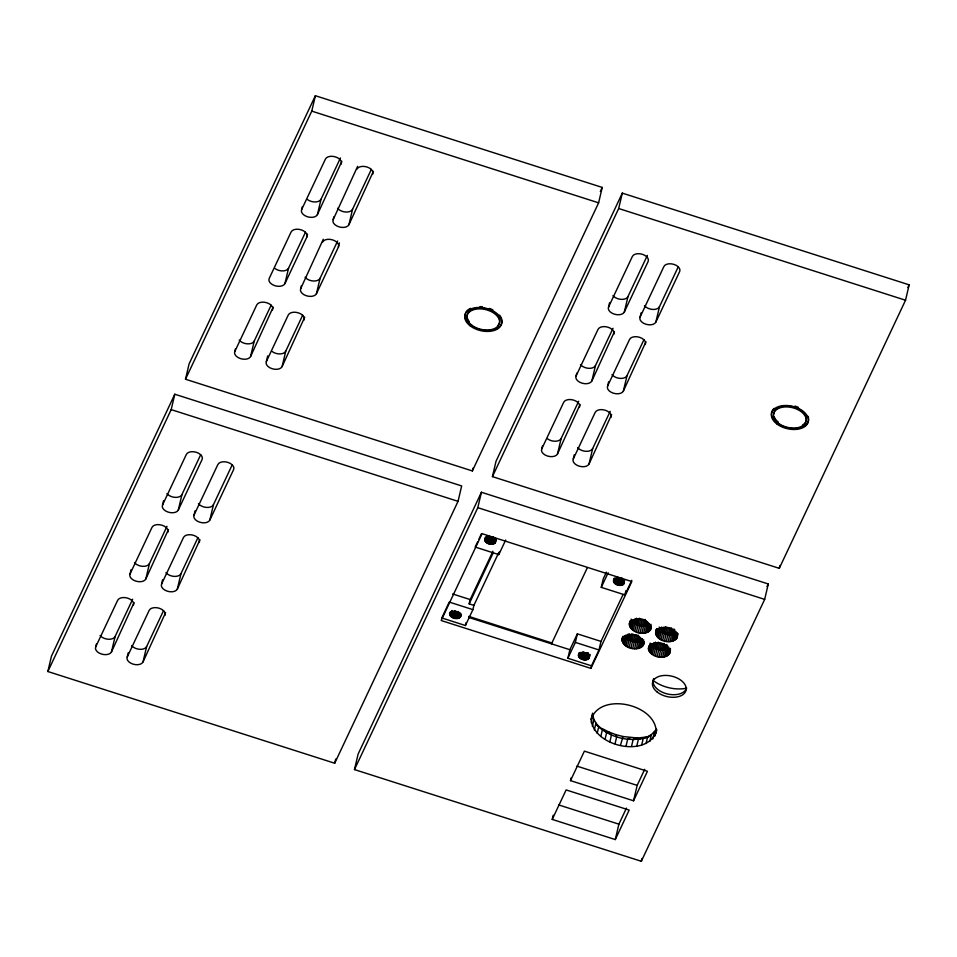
<?xml version="1.0" encoding="UTF-8"?>
<svg xmlns="http://www.w3.org/2000/svg" width="957" height="957" viewBox="0 0 957 957"><rect width="100%" height="100%" fill="white"/><g stroke="black" fill="none" stroke-linecap="round" stroke-linejoin="round"><path stroke-width="1.44" d="M484.804 539.987C486.06 535.035 495.307 536.985 495.702 541.674C493.621 547.153 481.85 543.157 485.474 537.128M578.447 655.617C579.703 650.664 588.95 652.614 589.345 657.303C587.263 662.782 575.492 658.787 579.117 652.77M613.521 581.138C614.777 576.186 624.024 578.136 624.419 582.825C622.337 588.304 610.566 584.32 614.191 578.291M622.122 639.144C626.38 630.496 644.599 634.922 643.535 644.779C638.199 653.32 618.545 647.339 622.756 636.405M629.419 623.629C633.69 614.98 651.908 619.406 650.844 629.263C645.508 637.805 625.842 631.823 630.065 620.89M648.272 648.69C650.772 638.798 669.266 642.685 670.067 652.064C666.634 661.921 645.712 656.586 648.918 645.951M655.689 632.027C659.959 623.378 678.178 627.804 677.101 637.661C671.778 646.202 652.112 640.221 656.335 629.287M656.191 732.823C657.292 704.424 600.422 691.241 591.151 719.257C593.101 746.663 648.451 759.057 656.837 730.083M455.544 611.427L454.18 618.389C476.694 615.722 436.583 605.147 454.18 618.389L455.855 611.26M490.618 536.949L489.254 543.911L490.917 536.793M584.26 652.578L582.897 659.552L584.56 652.423M619.335 578.112L617.971 585.074L619.634 577.944M498.561 553.002L473.906 605.362L472.902 609.633L449.252 602.085L441.775 617.959L465.425 625.519L466.083 622.684M47.85 671.527L51.463 656.131L174.796 394.224L461.657 485.941L458.044 501.336L334.699 763.243L47.85 671.527L171.183 409.62L174.796 394.224M134.076 602.539L111.491 651.884A8.314 5.072 13.2 0 1 101.418 654.026A8.314 5.072 13.2 0 1 95.736 646.848L96.394 644.049M111.491 651.884L115.103 636.489L132.64 599.249M168.408 529.616L145.835 578.961A8.314 5.072 13.2 0 1 135.762 581.102A8.314 5.072 13.2 0 1 130.068 573.925L131.061 569.726M185.502 379.223L189.115 363.827L315.367 95.712L602.228 187.428L598.615 202.836L472.351 470.94L185.502 379.223L311.767 111.12L315.367 95.712M162.546 504.961L186.34 454.455A8.314 5.072 13.2 0 1 196.412 452.314A8.314 5.072 13.2 0 1 202.094 459.492L178.313 509.997A8.314 5.072 13.2 0 1 168.241 512.139A8.314 5.072 13.2 0 1 162.546 504.961L163.539 500.762M165.597 612.624L143.012 661.969A8.314 5.072 13.2 0 1 132.939 664.098A8.314 5.072 13.2 0 1 127.257 656.933L128.238 652.734M145.835 578.961L149.448 563.565L166.985 526.326M178.313 509.997L181.926 494.602L200.695 454.731M143.012 661.969L146.624 646.573L163.539 610.662M199.929 539.7L177.356 589.045A8.314 5.072 13.2 0 1 167.284 591.175A8.314 5.072 13.2 0 1 161.601 584.009L162.582 579.798M194.068 515.045L217.861 464.528A8.314 5.072 13.2 0 1 227.933 462.398A8.314 5.072 13.2 0 1 233.616 469.576L209.834 520.082A8.314 5.072 13.2 0 1 199.762 522.211A8.314 5.072 13.2 0 1 194.068 515.045L195.061 510.847M177.356 589.045L180.969 573.65L197.884 537.738M273.188 307.137L250.602 356.483A8.314 5.072 13.2 0 1 240.53 358.624A8.314 5.072 13.2 0 1 234.848 351.446L235.506 348.647M209.834 520.082L213.447 504.686L232.228 464.803M250.602 356.483L254.215 341.087L271.13 305.175M341.864 161.29L317.425 214.595A8.314 5.072 13.2 0 1 307.353 216.737A8.314 5.072 13.2 0 1 301.658 209.559L302.316 206.76M304.709 317.222L282.124 366.567A8.314 5.072 13.2 0 1 272.051 368.696A8.314 5.072 13.2 0 1 266.369 361.519L267.685 355.92M284.947 283.559L306.862 237.013A8.314 5.072 13.2 0 0 301.18 229.836A8.314 5.072 13.2 0 0 291.107 231.977L269.18 278.523A8.314 5.072 13.2 0 0 274.874 285.7A8.314 5.072 13.2 0 0 284.947 283.559L288.559 268.163L305.462 232.252M306.862 237.013L307.52 234.214M317.425 214.595L321.038 199.2L340.441 158.001M282.124 366.567L285.736 351.171L302.651 315.26M339.376 242.887L338.395 247.085L316.468 293.643A8.314 5.072 13.2 0 1 306.396 295.773A8.314 5.072 13.2 0 1 300.713 288.595L301.359 285.796M300.713 288.595L323.287 239.25M373.386 171.363L348.946 224.68A8.314 5.072 13.2 0 1 338.874 226.809A8.314 5.072 13.2 0 1 333.18 219.631L333.837 216.832M316.468 293.643L320.081 278.248L337.618 241.008M333.18 219.631L357.631 166.327M348.946 224.68L352.559 209.284L371.34 169.401M334.699 763.243L335.692 759.045M354.473 769.572L358.085 754.164L481.419 492.257L768.28 583.973L764.667 599.381L641.322 861.288L354.473 769.572L477.806 507.665L481.419 492.257M472.351 470.94L473.009 468.14M449.838 615.052L450.508 612.205M450.089 615.65L451.094 611.379M450.496 616.236L451.836 610.53M451.034 616.787L452.374 611.08M451.692 617.289L453.032 611.595M452.446 617.744L454.12 610.614M454.958 610.985L453.283 618.102L455.149 611.308M455.101 618.581L456.764 611.451M456.022 618.677L457.697 611.547M456.92 618.665L458.594 611.547M457.769 618.557L459.109 612.863M458.547 618.354L459.874 612.647M459.216 618.055L460.221 613.784M492.424 476.622L496.037 461.226L622.301 193.123L909.15 284.839L905.537 300.235L779.273 568.338L492.424 476.622L618.689 208.518L622.301 193.123M459.779 617.672L460.784 613.401M460.209 617.217L460.879 614.37M473.906 605.362L469.169 603.855L470.174 599.572L492.939 551.244M484.912 540.573L485.582 537.726M485.163 541.172L486.168 536.901M485.57 541.758L486.91 536.052M486.108 542.308L487.448 536.614M486.766 542.822L488.441 535.693M487.52 543.265L489.194 536.135M490.032 536.506L488.357 543.636L490.223 536.829M490.175 544.102L491.838 536.985M491.097 544.198L492.759 537.068M491.994 544.198L493.668 537.068M492.843 544.09L494.183 538.384M493.621 543.875L494.948 538.181M494.291 543.576L495.295 539.305M494.853 543.193L495.858 538.923M495.283 542.739L496.24 539.377M477.675 541.734L475.174 547.045L498.812 554.605L499.482 551.746M580.109 404.536L557.524 453.881A8.314 5.072 13.2 0 1 547.452 456.022A8.314 5.072 13.2 0 1 541.77 448.845L542.428 446.046M557.524 453.881L561.137 438.485L578.674 401.246M614.454 331.612L591.869 380.958A8.314 5.072 13.2 0 1 581.796 383.099A8.314 5.072 13.2 0 1 576.114 375.922L576.772 373.122M608.58 306.958L632.374 256.452A8.314 5.072 13.2 0 1 642.446 254.311A8.314 5.072 13.2 0 1 648.128 261.488L624.347 311.994A8.314 5.072 13.2 0 1 614.274 314.135A8.314 5.072 13.2 0 1 608.58 306.958L609.573 302.759M611.631 414.62L589.057 463.966A8.314 5.072 13.2 0 1 578.973 466.095A8.314 5.072 13.2 0 1 573.291 458.929L574.272 454.731M591.869 380.958L595.481 365.562L613.018 328.323M624.347 311.994L627.959 296.598L647.363 255.399M589.057 463.966L592.658 448.57L610.195 411.331M645.975 341.697L623.39 391.042A8.314 5.072 13.2 0 1 613.317 393.171A8.314 5.072 13.2 0 1 607.635 385.994L608.616 381.795M640.113 317.042L663.895 266.525A8.314 5.072 13.2 0 1 673.967 264.395A8.314 5.072 13.2 0 1 679.649 271.573L655.868 322.078A8.314 5.072 13.2 0 1 645.796 324.208A8.314 5.072 13.2 0 1 640.113 317.042L641.094 312.843M623.39 391.042L627.002 375.646L643.917 339.735M600.996 641.405L598.986 649.959L591.51 665.833L567.872 658.272L569.882 649.719L577.358 633.845L600.996 641.405L623.115 594.417M567.872 658.272L575.348 642.398L577.358 633.845M655.868 322.078L659.481 306.683L678.262 266.8M578.554 656.215L579.224 653.356M578.806 656.813L579.81 652.53M579.212 657.387L580.217 653.117M579.751 657.938L581.09 652.243M580.409 658.452L581.748 652.746M581.162 658.894L582.837 651.765M583.674 652.136L582 659.265L583.866 652.459M583.818 659.744L585.481 652.614M631.787 580.313L624.909 594.919L601.259 587.359L603.269 578.806L606.391 572.166M584.739 659.828L586.414 652.71M585.636 659.828L587.311 652.698M586.485 659.72L588.16 652.59M587.263 659.505L588.591 653.81M587.933 659.206L588.938 654.935M588.495 658.823L589.5 654.552M588.926 658.368L589.596 655.521M589.213 657.854L590.014 654.444M552.237 819.407L566.125 789.932L629.168 810.089L615.279 839.564L552.237 819.407L553.23 815.208M590.912 668.393L631.799 581.557L482.077 533.683L441.177 620.519L590.912 668.393L591.51 665.833M613.628 581.736L614.298 578.877M613.88 582.335L614.884 578.052M614.286 582.921L615.291 578.638M614.825 583.471L616.164 577.765M615.483 583.973L617.157 576.844M616.236 584.416L617.911 577.286M570.504 780.625L584.392 751.137L647.434 771.294L633.546 800.782L570.504 780.625L571.162 777.826M618.748 577.657L617.074 584.787L618.94 577.98M618.892 585.265L620.555 578.136M619.813 585.361L621.476 578.231M620.71 585.349L622.385 578.219M621.56 585.241L622.899 579.535M622.337 585.038L623.33 580.755M591.151 719.257L592.586 713.168M623.007 584.739L624.012 580.456M623.569 584.356L624.574 580.074M591.294 722.774L592.802 713.587M592.371 726.363L593.974 719.52L592.897 715.932M624.909 594.919L625.914 590.636M594.357 729.916L595.96 723.073L593.974 719.52M597.192 733.337L598.795 726.495L595.96 723.073M622.002 640.293L622.648 637.553M622.217 641.489L623.174 637.374M622.72 642.673L624.323 635.831C628.378 641.704 637.685 643.882 643.702 639.874L642.099 646.717M600.781 736.519L602.396 729.677L596.833 724.832M623.533 643.846L625.136 637.003M624.61 644.946L626.213 638.104M629.311 624.777L629.957 622.038M629.515 625.974L630.807 620.495M642.482 638.63C638.092 642.243 631.118 640.723 627.194 637.087L627.864 634.24M630.029 627.158L631.632 620.315L631.118 619.119M625.914 645.963L627.529 639.12M628.187 637.96L629.18 633.69M630.83 628.33L632.445 621.488L631.632 620.315M605.039 739.378L606.654 732.536L596.725 724.904C610.064 738.182 630.783 742.799 648.595 736.926M627.433 646.848L629.036 640.006M629.359 638.75L630.352 634.479M631.907 629.431L633.522 622.588L632.445 621.488M648.966 623.808C644.396 626.392 638.235 625.041 634.503 621.572L635.173 618.724M630.675 639.42L632.015 633.725M629.108 647.59L630.711 640.747M633.223 630.448L634.826 623.605L633.522 622.588M635.484 622.445L636.489 618.174M632.098 639.97L633.438 634.264M634.742 631.333L636.345 624.49L634.826 623.605M636.656 623.234L637.661 618.964M630.89 648.164L632.493 641.31M609.848 741.831L611.451 734.988L608.796 731.985L602.396 728.72M633.606 640.365L634.946 634.658M637.984 623.904L639.312 618.21M636.417 632.075L638.02 625.232L636.345 624.49M632.733 648.547L634.335 641.704M635.125 640.592L636.465 634.898M639.408 624.454L640.747 618.748M638.199 632.637L639.802 625.794L638.02 625.232M634.575 648.726L636.178 641.884M636.632 640.664L637.972 634.969M640.915 624.849L642.243 619.143M638.08 640.568L639.085 636.297M636.369 648.714L637.972 641.872M640.042 633.032L641.645 626.189L646.98 626.141L651.011 624.359L649.408 631.201M642.434 625.077L643.774 619.382M615.04 743.804L616.655 736.962L615.734 734.617L608.796 731.985M639.432 640.305L640.101 637.458M638.068 648.499L639.671 641.657M641.884 633.211L643.487 626.368M643.941 625.148L645.281 619.454M639.623 648.08L641.226 641.238M645.389 625.053L646.394 620.782M643.678 633.199L645.281 626.357M640.975 647.482L642.578 640.64M646.741 624.789L647.399 621.942M645.377 632.984L646.98 626.141M642.96 645.808L643.929 641.704M643.535 644.779L644.169 642.051M620.495 745.24L623.007 736.531L637.721 738.014L648.643 736.782M646.932 632.565L648.535 625.722M648.284 631.967L649.887 625.124M650.27 630.292L651.227 626.189M648.475 649.887L649.767 644.408M626.045 746.101L627.648 739.259L630.4 737.668M648.99 651.083L650.593 644.24L650.09 643.044M649.803 652.243L651.406 645.401L650.593 644.24M650.868 653.344L652.483 646.501L651.406 645.401M655.581 633.175L656.55 629.072M655.784 634.371L657.076 628.893M668.752 647.028C664.361 650.64 657.387 649.121 653.464 645.485L654.133 642.637M656.299 635.568L657.902 628.713C661.945 634.587 671.264 636.764 677.281 632.756M652.184 654.361L653.787 647.518L652.483 646.501M654.456 646.358L655.449 642.087M631.536 746.352L633.139 739.51L637.721 738.014M657.1 636.728L658.715 629.885M653.703 655.246L655.306 648.403L653.787 647.518M655.617 647.147L656.622 642.877M658.177 637.829L659.78 630.986M676.061 631.512C671.67 635.125 664.696 633.606 660.773 629.969L661.443 627.122M656.945 647.829L658.284 642.123M655.378 655.988L656.981 649.145L655.306 648.403M659.493 638.845L661.096 632.003M661.754 630.842L662.423 627.995M658.368 648.368L659.708 642.661M657.16 656.562L658.763 649.719L656.981 649.145M661.012 639.731L662.615 632.888M662.926 631.632L663.931 627.361M636.8 746.005L638.403 739.163L644.731 737.548M659.875 648.762L661.215 643.056M615.279 839.564L618.892 824.168L626.464 808.091M664.254 632.302L665.582 626.608M662.687 640.472L664.29 633.63M659.002 656.945L660.605 650.102L665.94 650.054L669.972 648.272L668.369 655.114M661.395 649.002L662.734 643.295M665.677 632.852L667.017 627.146M664.469 641.046L666.072 634.204M660.844 657.124L662.447 650.282M662.902 649.061L664.242 643.367M667.185 633.247L668.512 627.541M641.68 745.048L643.283 738.206L650.353 735.993M664.349 648.966L665.354 644.695M662.639 657.112L664.242 650.27M666.299 641.429L667.914 634.587M668.704 633.486L670.044 627.78M665.701 648.714L666.706 644.432M664.337 656.897L665.94 650.054M668.153 641.609L669.756 634.766M670.211 633.546L671.551 627.852M666.897 648.296L667.567 645.437M665.893 656.478L667.496 649.636M671.658 633.45L672.663 629.18M646.059 743.529L647.662 736.687L651.394 734.641L656.538 729.198L654.935 736.041M669.948 641.597L671.551 634.754M667.244 655.88L668.847 649.037M633.546 800.782L637.159 785.386L644.731 769.296M673.01 633.187L674.003 628.916M671.647 641.381L673.25 634.539M669.23 654.205L670.51 648.738M674.207 632.768L674.876 629.921M669.804 653.176L670.438 650.449M673.19 640.963L674.805 634.12M649.791 741.484L651.394 734.641M674.553 640.365L676.156 633.522M675.678 639.599L676.958 634.132M652.782 738.96L654.385 732.117M676.539 638.69L677.496 634.587M677.101 637.661L678.07 633.558M641.322 861.288L641.98 858.489M779.273 568.338L779.931 565.539M95.736 646.848L117.651 600.302A8.314 5.072 13.2 0 1 127.724 598.161A8.314 5.072 13.2 0 1 133.418 605.338M130.068 573.925L151.996 527.379A8.314 5.072 13.2 0 1 162.068 525.237A8.314 5.072 13.2 0 1 167.75 532.415M234.848 351.446L256.763 304.9A8.314 5.072 13.2 0 1 266.836 302.759A8.314 5.072 13.2 0 1 272.53 309.936M301.658 209.559L325.452 159.053A8.314 5.072 13.2 0 1 335.524 156.912A8.314 5.072 13.2 0 1 341.206 164.09M127.257 656.933L149.172 610.375A8.314 5.072 13.2 0 1 159.245 608.245A8.314 5.072 13.2 0 1 164.939 615.423M161.601 584.009L183.517 537.451A8.314 5.072 13.2 0 1 193.589 535.322A8.314 5.072 13.2 0 1 199.283 542.499M266.369 361.519L288.284 314.973A8.314 5.072 13.2 0 1 298.357 312.843A8.314 5.072 13.2 0 1 304.051 320.021M600.326 191.472L602.228 187.428M478.931 539.078L481.431 533.767M541.77 448.845L563.685 402.299A8.314 5.072 13.2 0 1 573.757 400.158A8.314 5.072 13.2 0 1 579.452 407.335M576.114 375.922L598.029 329.375A8.314 5.072 13.2 0 1 608.102 327.234A8.314 5.072 13.2 0 1 613.796 334.412M469.169 603.855L493.19 552.835M465.425 625.519L472.902 609.633M498.812 554.605L505.691 539.999M573.291 458.929L595.206 412.371A8.314 5.072 13.2 0 1 605.279 410.242A8.314 5.072 13.2 0 1 610.973 417.419M607.635 385.994L629.55 339.448A8.314 5.072 13.2 0 1 639.623 337.319A8.314 5.072 13.2 0 1 645.317 344.496M468.81 617.456L551.483 643.834L587.347 567.68M601.259 587.359L608.138 572.753M767 586.677L768.28 583.973M907.882 287.531L909.15 284.839M639.802 625.794L641.645 626.189M658.763 649.719L660.605 650.102M615.734 734.617L623.007 736.531M618.689 208.518L905.537 300.235M311.767 111.12L598.615 202.836M171.183 409.62L458.044 501.336M477.806 507.665L764.667 599.381M452.613 593.962L470.174 599.572M575.348 642.398L598.986 649.959M468.763 616.392L552.022 643.032M551.483 643.834L569.882 649.719M576.915 766.114L637.159 785.386M558.649 804.909L618.892 824.168M660.773 629.969L659.146 627.062M634.503 621.572L633.175 619.658M653.464 645.485L652.136 643.571M627.194 637.087L625.866 635.173M356.973 169.126A8.314 5.072 13.2 0 1 367.045 166.996A8.314 5.072 13.2 0 1 372.728 174.162M322.629 242.049A8.314 5.072 13.2 0 1 332.701 239.92A8.314 5.072 13.2 0 1 338.395 247.085M254.215 341.087A8.314 5.072 13.2 0 1 247.325 343.838A8.314 5.072 13.2 0 1 239.214 340.082M288.559 268.163A8.314 5.072 13.2 0 1 274.838 268.415M321.038 199.2A8.314 5.072 13.2 0 1 307.317 199.451M285.736 351.171A8.314 5.072 13.2 0 1 272.015 351.422M320.081 278.248A8.314 5.072 13.2 0 1 313.19 280.987A8.314 5.072 13.2 0 1 305.08 277.231M352.559 209.284A8.314 5.072 13.2 0 1 345.668 212.023A8.314 5.072 13.2 0 1 337.558 208.267M686.743 688.167A28.279 17.25 13.2 0 1 654.241 681.264M181.926 494.602A8.314 5.072 13.2 0 1 175.035 497.353A8.314 5.072 13.2 0 1 166.925 493.597M149.448 563.565A8.314 5.072 13.2 0 1 142.557 566.317A8.314 5.072 13.2 0 1 134.447 562.56M213.447 504.686A8.314 5.072 13.2 0 1 206.556 507.425A8.314 5.072 13.2 0 1 198.446 503.669M115.103 636.489A8.314 5.072 13.2 0 1 108.213 639.24A8.314 5.072 13.2 0 1 100.102 635.484M180.969 573.65A8.314 5.072 13.2 0 1 174.078 576.389A8.314 5.072 13.2 0 1 165.968 572.633M146.624 646.573A8.314 5.072 13.2 0 1 139.734 649.313A8.314 5.072 13.2 0 1 131.623 645.556M561.137 438.485A8.314 5.072 13.2 0 1 547.416 438.737M595.481 365.562A8.314 5.072 13.2 0 1 588.591 368.313A8.314 5.072 13.2 0 1 580.48 364.557M627.959 296.598A8.314 5.072 13.2 0 1 621.069 299.35A8.314 5.072 13.2 0 1 612.958 295.593M592.658 448.57A8.314 5.072 13.2 0 1 585.768 451.309A8.314 5.072 13.2 0 1 577.657 447.553M627.002 375.646A8.314 5.072 13.2 0 1 620.112 378.386A8.314 5.072 13.2 0 1 612.002 374.63M659.481 306.683A8.314 5.072 13.2 0 1 652.59 309.422A8.314 5.072 13.2 0 1 644.48 305.666M686.193 688.992A17.19 10.491 13.2 0 1 665.378 693.406A17.19 10.491 13.2 0 1 653.619 678.573M501.396 318.262A18.853 11.508 13.2 0 1 484.075 330.38A18.853 11.508 13.2 0 1 465.222 313.824M465.58 312.879A18.853 11.508 13.2 0 1 470.461 308.369M479.995 306.611A18.853 11.508 13.2 0 1 482.412 306.766M489.565 308.441A18.853 11.508 13.2 0 1 492.867 309.889M499.59 315.176A18.853 11.508 13.2 0 1 500.93 317.222M469.205 321.612A16.64 10.144 13.2 0 1 483.608 308.298A16.64 10.144 13.2 0 1 497.532 325.87M808.031 416.307A18.853 11.508 13.2 0 1 787.479 427.839A18.853 11.508 13.2 0 1 774.105 408.388M795.04 406.079A18.853 11.508 13.2 0 1 798.437 407.407M773.711 414.178A16.64 10.144 13.2 0 1 795.817 407.802A16.64 10.144 13.2 0 1 802.504 425.135M778.4 422.181A16.64 10.144 13.2 0 1 774.225 416.929M470.019 325.727A18.853 11.508 13.2 0 0 501.109 325.165A18.853 11.508 13.2 0 0 478.62 307.46A18.853 11.508 13.2 0 0 470.019 325.727M776.641 423.772A18.853 11.508 13.2 0 0 807.732 423.197A18.853 11.508 13.2 0 0 785.242 405.493A18.853 11.508 13.2 0 0 776.641 423.772M657.232 692.078A17.19 10.491 13.2 0 0 685.595 691.564A17.19 10.491 13.2 0 0 665.079 675.415A17.19 10.491 13.2 0 0 657.232 692.078M778.197 423.03A16.64 10.144 13.2 0 0 805.627 422.527A16.64 10.144 13.2 0 0 785.793 406.904A16.64 10.144 13.2 0 0 778.197 423.03M471.574 324.997A16.64 10.144 13.2 0 0 499.004 324.495A16.64 10.144 13.2 0 0 479.158 308.872A16.64 10.144 13.2 0 0 471.574 324.997"/></g></svg>
